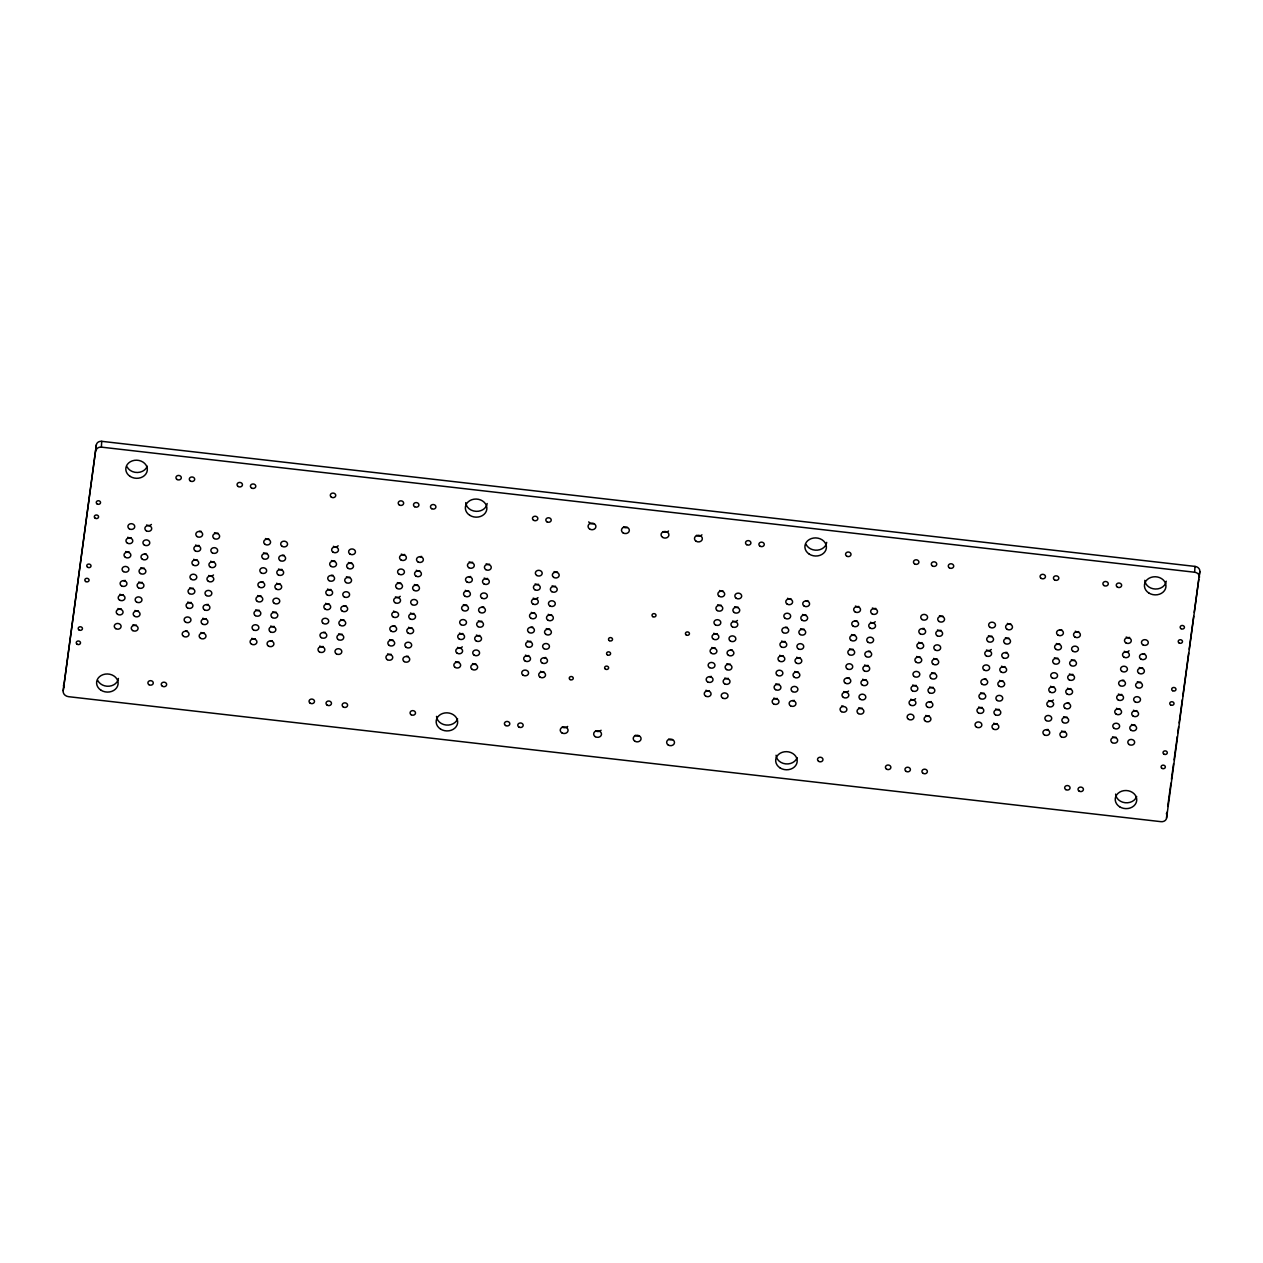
<?xml version="1.0" encoding="UTF-8"?>
<svg xmlns="http://www.w3.org/2000/svg" width="1263" height="1263" viewBox="0 0 1263 1263"><rect width="100%" height="100%" fill="white"/><g stroke="black" fill="none" stroke-linecap="round" stroke-linejoin="round"><path stroke-width="1.5" d="M63.182 690.845L96.367 444.797A4.831 4.057 3.5 0 1 101.719 441.324L1195.003 566.408A5.478 4.594 3.5 0 1 1199.818 571.586L1166.57 818.092A4.989 4.184 3.5 0 1 1161.06 821.676L68.612 696.687A6.157 5.178 3.5 0 1 63.182 690.845L96.367 444.797M96.02 450.623A4.831 4.057 3.5 0 1 101.372 447.134L101.719 441.324M1166.57 818.092L1166.933 812.267A4.989 4.184 3.5 0 1 1166.333 813.814M1199.455 577.412A5.478 4.594 3.5 0 0 1194.64 572.234L1195.003 566.408M1167.722 806.441L1170.912 783.155M1171.433 779.271L1173.564 763.752M1174.085 759.868L1177.274 736.566M1177.811 732.698L1178.6 726.872M1179.137 722.989L1182.31 699.702M1182.847 695.818L1188.672 653.113M1189.209 649.229L1193.709 616.233M1194.245 612.35L1198.761 579.354M1199.282 575.47L1199.818 571.586M101.372 447.134L1194.64 572.234M63.75 687.04A6.157 5.178 3.5 0 1 63.545 685.02M1136.684 796.495A10.767 9.046 3.5 0 1 1125.128 802.731A10.767 9.046 3.5 0 1 1115.608 794.095M1166.254 581.217A10.767 9.046 3.5 0 1 1155.266 589.032A10.767 9.046 3.5 0 1 1144.815 580.317M797.127 757.658A10.767 9.046 3.5 0 1 785.586 763.878A10.767 9.046 3.5 0 1 776.066 755.242M826.712 542.364A10.767 9.046 3.5 0 1 817.603 550.131A10.767 9.046 3.5 0 1 806.141 544.558M457.585 718.805A10.767 9.046 3.5 0 1 446.044 725.025A10.767 9.046 3.5 0 1 436.524 716.389M487.171 503.511A10.767 9.046 3.5 0 1 476.167 511.341A10.767 9.046 3.5 0 1 465.731 502.627M118.422 678.436A10.767 9.046 3.5 0 1 109.297 686.188A10.767 9.046 3.5 0 1 97.851 680.631M147.25 466.189A10.767 9.046 3.5 0 1 137.588 472.488A10.767 9.046 3.5 0 1 127.058 466.868M1115.971 737.182A3.426 2.873 3.5 0 1 1112.577 736.787M1134.9 724.867A3.426 2.873 3.5 0 1 1131.506 724.488M1119.871 708.669A3.426 2.873 3.5 0 1 1116.476 708.29M1136.858 710.611A3.426 2.873 3.5 0 1 1133.448 710.232M1121.812 694.429A3.426 2.873 3.5 0 1 1118.418 694.034M1123.77 680.173A3.426 2.873 3.5 0 1 1122.018 680.362M1140.742 682.115A3.426 2.873 3.5 0 1 1137.347 681.72M1142.699 667.859A3.426 2.873 3.5 0 1 1139.289 667.48M1129.043 650.777A3.426 2.873 3.5 0 1 1124.259 651.282M1144.641 653.618A3.426 2.873 3.5 0 1 1142.889 653.808M1129.611 637.42A3.426 2.873 3.5 0 1 1126.217 637.026M1048.069 729.414A3.426 2.873 3.5 0 1 1046.317 729.604M1065.041 731.356A3.426 2.873 3.5 0 1 1061.646 730.961M1066.998 717.1A3.426 2.873 3.5 0 1 1063.604 716.705M1053.342 700.002A3.426 2.873 3.5 0 1 1048.574 700.523M1068.94 702.844A3.426 2.873 3.5 0 1 1067.188 703.033M1053.91 686.662A3.426 2.873 3.5 0 1 1050.516 686.267M1070.882 688.603A3.426 2.873 3.5 0 1 1067.488 688.209M1072.84 674.347A3.426 2.873 3.5 0 1 1069.445 673.953M1057.81 658.149A3.426 2.873 3.5 0 1 1054.416 657.77M1074.781 660.091A3.426 2.873 3.5 0 1 1071.387 659.712M1059.752 643.909A3.426 2.873 3.5 0 1 1056.357 643.514M1061.694 629.653A3.426 2.873 3.5 0 1 1059.957 629.842M1078.681 631.595A3.426 2.873 3.5 0 1 1075.287 631.2M997.139 723.588A3.426 2.873 3.5 0 1 993.744 723.194M982.109 707.391A3.426 2.873 3.5 0 1 978.714 706.996M999.08 709.332A3.426 2.873 3.5 0 1 995.686 708.938M984.051 693.134A3.426 2.873 3.5 0 1 980.656 692.756M986.008 678.878A3.426 2.873 3.5 0 1 984.256 679.068M1002.98 680.82A3.426 2.873 3.5 0 1 999.586 680.441M1004.922 666.58A3.426 2.873 3.5 0 1 1001.527 666.185M991.281 649.482A3.426 2.873 3.5 0 1 986.498 649.987M1006.879 652.324A3.426 2.873 3.5 0 1 1005.127 652.513M991.85 636.126A3.426 2.873 3.5 0 1 988.455 635.747M1008.821 638.068A3.426 2.873 3.5 0 1 1005.427 637.689M1010.763 623.827A3.426 2.873 3.5 0 1 1007.369 623.433M929.236 715.805A3.426 2.873 3.5 0 1 925.826 715.426M915.58 698.723A3.426 2.873 3.5 0 1 910.797 699.228M931.178 701.565A3.426 2.873 3.5 0 1 929.426 701.754M916.149 685.367A3.426 2.873 3.5 0 1 912.754 684.972M933.12 687.309A3.426 2.873 3.5 0 1 929.726 686.914M935.078 673.053A3.426 2.873 3.5 0 1 931.668 672.674M920.048 656.871A3.426 2.873 3.5 0 1 916.638 656.476M937.02 658.812A3.426 2.873 3.5 0 1 933.625 658.418M921.99 642.614A3.426 2.873 3.5 0 1 918.596 642.22M923.932 628.358A3.426 2.873 3.5 0 1 922.179 628.548M940.919 630.3A3.426 2.873 3.5 0 1 937.525 629.921M942.861 616.06A3.426 2.873 3.5 0 1 939.467 615.665M843.447 706.38A3.426 2.873 3.5 0 1 841.79 705.812M862.171 708.133A3.426 2.873 3.5 0 1 858.777 707.754M848.531 691.05A3.426 2.873 3.5 0 1 843.747 691.556M849.083 677.694A3.426 2.873 3.5 0 1 847.331 677.884M866.071 679.636A3.426 2.873 3.5 0 1 862.661 679.241M868.013 665.38A3.426 2.873 3.5 0 1 864.618 665.001M852.983 649.198A3.426 2.873 3.5 0 1 849.589 648.803M869.954 651.14A3.426 2.873 3.5 0 1 868.202 651.313M854.925 634.942A3.426 2.873 3.5 0 1 851.53 634.547M856.882 620.686A3.426 2.873 3.5 0 1 855.13 620.875M875.243 621.728A3.426 2.873 3.5 0 1 870.46 622.249M858.824 606.445A3.426 2.873 3.5 0 1 855.43 606.051M875.796 608.387A3.426 2.873 3.5 0 1 872.401 607.992M777.282 698.423A3.426 2.873 3.5 0 1 773.887 698.044M794.253 700.365A3.426 2.873 3.5 0 1 792.517 700.555M779.224 684.167A3.426 2.873 3.5 0 1 775.829 683.788M798.153 671.869A3.426 2.873 3.5 0 1 794.759 671.474M783.123 655.671A3.426 2.873 3.5 0 1 779.729 655.292M800.095 657.613A3.426 2.873 3.5 0 1 796.7 657.234M785.065 641.415A3.426 2.873 3.5 0 1 781.671 641.036M787.023 627.174A3.426 2.873 3.5 0 1 785.27 627.364M803.994 629.116A3.426 2.873 3.5 0 1 800.6 628.721M805.936 614.86A3.426 2.873 3.5 0 1 802.542 614.465M790.906 598.662A3.426 2.873 3.5 0 1 787.512 598.283M807.894 600.604A3.426 2.873 3.5 0 1 806.141 600.793M709.38 690.656A3.426 2.873 3.5 0 1 705.985 690.261M711.322 676.4A3.426 2.873 3.5 0 1 709.569 676.589M728.293 678.342A3.426 2.873 3.5 0 1 724.899 677.963M730.251 664.101A3.426 2.873 3.5 0 1 726.856 663.707M715.221 647.903A3.426 2.873 3.5 0 1 711.827 647.509M732.193 649.845A3.426 2.873 3.5 0 1 730.44 650.035M717.163 633.647A3.426 2.873 3.5 0 1 713.769 633.268M737.466 620.449A3.426 2.873 3.5 0 1 732.698 620.954M721.062 605.151A3.426 2.873 3.5 0 1 717.668 604.756M738.034 607.093A3.426 2.873 3.5 0 1 734.64 606.698M723.004 590.895A3.426 2.873 3.5 0 1 719.61 590.516M543.848 671.711A3.426 2.873 3.5 0 1 540.453 671.332M528.818 655.529A3.426 2.873 3.5 0 1 525.424 655.134M545.79 657.47A3.426 2.873 3.5 0 1 544.037 657.66M530.76 641.272A3.426 2.873 3.5 0 1 527.366 640.878M532.718 627.016A3.426 2.873 3.5 0 1 530.965 627.206M549.689 628.958A3.426 2.873 3.5 0 1 546.295 628.579M534.659 612.776A3.426 2.873 3.5 0 1 531.265 612.381M551.631 614.718A3.426 2.873 3.5 0 1 548.237 614.323M537.991 597.62A3.426 2.873 3.5 0 1 533.207 598.125M538.559 584.264A3.426 2.873 3.5 0 1 535.165 583.885M555.531 586.206A3.426 2.873 3.5 0 1 552.136 585.827M557.472 571.965A3.426 2.873 3.5 0 1 554.078 571.571M458.958 662.001A3.426 2.873 3.5 0 1 455.564 661.623M475.93 663.943A3.426 2.873 3.5 0 1 472.536 663.564M462.29 646.845A3.426 2.873 3.5 0 1 457.506 647.366M462.858 633.505A3.426 2.873 3.5 0 1 459.464 633.11M479.829 635.447A3.426 2.873 3.5 0 1 476.435 635.052M481.787 621.191A3.426 2.873 3.5 0 1 478.377 620.812M466.742 604.993A3.426 2.873 3.5 0 1 463.347 604.614M483.729 606.935A3.426 2.873 3.5 0 1 481.977 607.124M468.699 590.752A3.426 2.873 3.5 0 1 465.305 590.358M470.641 576.496A3.426 2.873 3.5 0 1 468.889 576.686M487.629 578.438A3.426 2.873 3.5 0 1 484.218 578.044M472.599 562.24A3.426 2.873 3.5 0 1 469.189 561.861M489.57 564.182A3.426 2.873 3.5 0 1 486.176 563.803M391.056 654.234A3.426 2.873 3.5 0 1 387.662 653.839M408.028 656.176A3.426 2.873 3.5 0 1 406.276 656.365M392.998 639.978A3.426 2.873 3.5 0 1 389.604 639.599M394.94 625.738A3.426 2.873 3.5 0 1 393.203 625.927M411.927 627.679A3.426 2.873 3.5 0 1 408.533 627.285M395.145 611.671A3.426 2.873 3.5 0 1 393.503 611.087M413.869 613.423A3.426 2.873 3.5 0 1 410.475 613.029M400.229 596.325A3.426 2.873 3.5 0 1 395.445 596.846M400.781 582.985A3.426 2.873 3.5 0 1 397.387 582.59M417.769 584.927A3.426 2.873 3.5 0 1 414.375 584.532M419.711 570.671A3.426 2.873 3.5 0 1 416.316 570.276M404.681 554.473A3.426 2.873 3.5 0 1 401.287 554.094M421.653 556.415A3.426 2.873 3.5 0 1 419.916 556.604M323.139 646.467A3.426 2.873 3.5 0 1 319.744 646.072M325.096 632.21A3.426 2.873 3.5 0 1 323.344 632.4M342.068 634.152A3.426 2.873 3.5 0 1 338.673 633.773M344.01 619.912A3.426 2.873 3.5 0 1 340.615 619.517M328.98 603.714A3.426 2.873 3.5 0 1 325.586 603.319M345.967 605.656A3.426 2.873 3.5 0 1 344.215 605.845M330.938 589.458A3.426 2.873 3.5 0 1 327.543 589.079M332.879 575.202A3.426 2.873 3.5 0 1 331.127 575.391M349.851 577.144A3.426 2.873 3.5 0 1 346.457 576.765M334.821 560.961A3.426 2.873 3.5 0 1 331.427 560.567M351.809 562.903A3.426 2.873 3.5 0 1 348.414 562.509M338.152 545.805A3.426 2.873 3.5 0 1 333.385 546.311M255.237 638.699A3.426 2.873 3.5 0 1 251.842 638.304M272.208 640.641A3.426 2.873 3.5 0 1 270.456 640.83M274.166 626.385A3.426 2.873 3.5 0 1 270.756 625.99M259.136 610.187A3.426 2.873 3.5 0 1 255.726 609.808M276.108 612.129A3.426 2.873 3.5 0 1 272.713 611.75M261.078 595.947A3.426 2.873 3.5 0 1 257.684 595.552M263.02 581.69A3.426 2.873 3.5 0 1 261.267 581.88M280.007 583.632A3.426 2.873 3.5 0 1 276.597 583.238M281.949 569.376A3.426 2.873 3.5 0 1 278.555 568.997M266.919 553.194A3.426 2.873 3.5 0 1 263.525 552.799M283.891 555.136A3.426 2.873 3.5 0 1 282.138 555.325M268.861 538.938A3.426 2.873 3.5 0 1 265.467 538.543M187.319 630.932A3.426 2.873 3.5 0 1 185.582 631.105M204.306 632.874A3.426 2.873 3.5 0 1 200.912 632.479M206.248 618.617A3.426 2.873 3.5 0 1 202.854 618.223M191.218 602.419A3.426 2.873 3.5 0 1 187.824 602.041M208.19 604.361A3.426 2.873 3.5 0 1 206.453 604.551M193.16 588.179A3.426 2.873 3.5 0 1 189.766 587.784M213.479 574.965A3.426 2.873 3.5 0 1 208.695 575.47M197.06 559.667A3.426 2.873 3.5 0 1 193.665 559.288M214.031 561.609A3.426 2.873 3.5 0 1 210.637 561.23M199.001 545.411A3.426 2.873 3.5 0 1 195.607 545.032M200.959 531.17A3.426 2.873 3.5 0 1 199.207 531.36M217.931 533.112A3.426 2.873 3.5 0 1 214.536 532.718M136.388 625.09A3.426 2.873 3.5 0 1 132.994 624.711M121.359 608.908A3.426 2.873 3.5 0 1 117.964 608.513M138.346 610.85A3.426 2.873 3.5 0 1 134.952 610.455M123.316 594.652A3.426 2.873 3.5 0 1 119.922 594.257M125.258 580.396A3.426 2.873 3.5 0 1 123.506 580.585M142.23 582.338A3.426 2.873 3.5 0 1 138.835 581.959M144.187 568.097A3.426 2.873 3.5 0 1 140.793 567.703M129.158 551.899A3.426 2.873 3.5 0 1 125.763 551.505M146.129 553.841A3.426 2.873 3.5 0 1 144.377 554.031M131.099 537.643A3.426 2.873 3.5 0 1 127.705 537.264M151.402 524.445A3.426 2.873 3.5 0 1 146.634 524.95M672.5 739.644A3.931 3.3 3.5 0 1 668.585 739.202M639.078 735.824A3.931 3.3 3.5 0 1 635.163 735.366M701.928 534.817A3.931 3.3 3.5 0 1 696.434 535.401M668.506 530.997A3.931 3.3 3.5 0 1 663.012 531.581M601.077 730.251A3.931 3.3 3.5 0 1 595.583 730.835M567.671 726.43A3.931 3.3 3.5 0 1 562.161 727.014M627.332 527.492A3.931 3.3 3.5 0 1 623.433 527.05M593.91 523.671A3.931 3.3 3.5 0 1 588.747 521.856M935.22 649.987A3.426 2.873 3.5 0 0 940.651 648.108A3.426 2.873 3.5 0 0 935.883 645.046A3.426 2.873 3.5 0 0 935.22 649.987M1142.841 644.793A3.426 2.873 3.5 0 0 1148.272 642.914A3.426 2.873 3.5 0 0 1143.504 639.867A3.426 2.873 3.5 0 0 1142.841 644.793M570.055 679.557A2.021 1.705 3.5 0 0 573.26 678.436A2.021 1.705 3.5 0 0 570.45 676.636A2.021 1.705 3.5 0 0 570.055 679.557M1148.793 592.979A10.767 9.046 3.5 0 0 1165.907 587.027A10.767 9.046 3.5 0 0 1150.925 577.428A10.767 9.046 3.5 0 0 1148.793 592.979M1161.944 768.346A2.147 1.8 3.5 0 0 1165.339 767.178A2.147 1.8 3.5 0 0 1162.37 765.267A2.147 1.8 3.5 0 0 1161.944 768.346M125.4 557.33A3.426 2.873 3.5 0 0 130.831 555.452A3.426 2.873 3.5 0 0 126.079 552.405A3.426 2.873 3.5 0 0 125.4 557.33M464.942 596.183A3.426 2.873 3.5 0 0 470.373 594.305A3.426 2.873 3.5 0 0 465.621 591.242A3.426 2.873 3.5 0 0 464.942 596.183M868.155 642.314A3.426 2.873 3.5 0 0 873.586 640.436A3.426 2.873 3.5 0 0 868.833 637.373A3.426 2.873 3.5 0 0 868.155 642.314M1044.312 734.845A3.426 2.873 3.5 0 0 1049.742 732.95A3.426 2.873 3.5 0 0 1044.99 729.903A3.426 2.873 3.5 0 0 1044.312 734.845M780.045 767.888A10.767 9.046 3.5 0 0 797.142 761.952A10.767 9.046 3.5 0 0 782.16 752.338A10.767 9.046 3.5 0 0 780.045 767.888M440.503 729.035A10.767 9.046 3.5 0 0 457.601 723.099A10.767 9.046 3.5 0 0 442.618 713.5A10.767 9.046 3.5 0 0 440.503 729.035M872.054 613.818A3.426 2.873 3.5 0 0 877.485 611.924A3.426 2.873 3.5 0 0 872.717 608.877A3.426 2.873 3.5 0 0 872.054 613.818M1131.159 730.298A3.426 2.873 3.5 0 0 1136.589 728.419A3.426 2.873 3.5 0 0 1131.822 725.372A3.426 2.873 3.5 0 0 1131.159 730.298M545.932 634.405A3.426 2.873 3.5 0 0 551.363 632.51A3.426 2.873 3.5 0 0 546.611 629.463A3.426 2.873 3.5 0 0 545.932 634.405M1063.241 722.531A3.426 2.873 3.5 0 0 1068.672 720.652A3.426 2.873 3.5 0 0 1063.92 717.605A3.426 2.873 3.5 0 0 1063.241 722.531M1041.17 578.359A2.7 2.258 3.5 0 0 1045.448 576.875A2.7 2.258 3.5 0 0 1041.707 574.476A2.7 2.258 3.5 0 0 1041.17 578.359M270.408 631.816A3.426 2.873 3.5 0 0 275.839 629.937A3.426 2.873 3.5 0 0 271.087 626.89A3.426 2.873 3.5 0 0 270.408 631.816M190.397 481.014A2.7 2.258 3.5 0 0 194.676 479.53A2.7 2.258 3.5 0 0 190.934 477.13A2.7 2.258 3.5 0 0 190.397 481.014M414.011 590.358A3.426 2.873 3.5 0 0 419.442 588.463A3.426 2.873 3.5 0 0 414.69 585.416A3.426 2.873 3.5 0 0 414.011 590.358M100.961 690.198A10.767 9.046 3.5 0 0 118.059 684.246A10.767 9.046 3.5 0 0 103.077 674.647A10.767 9.046 3.5 0 0 100.961 690.198M607.377 654.881A2.021 1.705 3.5 0 0 610.582 653.76A2.021 1.705 3.5 0 0 607.771 651.961A2.021 1.705 3.5 0 0 607.377 654.881M809.251 554.125A10.767 9.046 3.5 0 0 826.349 548.189A10.767 9.046 3.5 0 0 811.383 538.575A10.767 9.046 3.5 0 0 809.251 554.125M1121.97 671.363A3.426 2.873 3.5 0 0 1127.401 669.469A3.426 2.873 3.5 0 0 1122.633 666.422A3.426 2.873 3.5 0 0 1121.97 671.363M605.419 669.122A2.021 1.705 3.5 0 0 608.624 668.016A2.021 1.705 3.5 0 0 605.83 666.217A2.021 1.705 3.5 0 0 605.419 669.122M623.069 532.875A3.931 3.3 3.5 0 0 629.321 530.713A3.931 3.3 3.5 0 0 623.859 527.192A3.931 3.3 3.5 0 0 623.069 532.875M1125.854 642.851A3.426 2.873 3.5 0 0 1131.285 640.973A3.426 2.873 3.5 0 0 1126.533 637.926A3.426 2.873 3.5 0 0 1125.854 642.851M1119.586 806.741A10.767 9.046 3.5 0 0 1136.684 800.805A10.767 9.046 3.5 0 0 1121.718 791.191A10.767 9.046 3.5 0 0 1119.586 806.741M469.71 515.272A10.767 9.046 3.5 0 0 486.808 509.336A10.767 9.046 3.5 0 0 471.825 499.722A10.767 9.046 3.5 0 0 469.71 515.272M130.168 476.419A10.767 9.046 3.5 0 0 147.266 470.483A10.767 9.046 3.5 0 0 132.283 460.869A10.767 9.046 3.5 0 0 130.168 476.419M652.797 616.644A2.021 1.705 3.5 0 0 656.002 615.539A2.021 1.705 3.5 0 0 653.192 613.739A2.021 1.705 3.5 0 0 652.797 616.644M686.235 634.957A2.021 1.705 3.5 0 0 689.44 633.837A2.021 1.705 3.5 0 0 686.63 632.037A2.021 1.705 3.5 0 0 686.235 634.957M609.319 640.625A2.021 1.705 3.5 0 0 612.523 639.504A2.021 1.705 3.5 0 0 609.713 637.704A2.021 1.705 3.5 0 0 609.319 640.625M1163.886 754.106A2.147 1.8 3.5 0 0 1167.296 752.922A2.147 1.8 3.5 0 0 1164.312 751.011A2.147 1.8 3.5 0 0 1163.886 754.106M1170.612 704.928A2.147 1.8 3.5 0 0 1174.006 703.759A2.147 1.8 3.5 0 0 1171.038 701.849A2.147 1.8 3.5 0 0 1170.612 704.928M1172.553 690.687A2.147 1.8 3.5 0 0 1175.964 689.503A2.147 1.8 3.5 0 0 1172.98 687.593A2.147 1.8 3.5 0 0 1172.553 690.687M1181.031 628.69A2.147 1.8 3.5 0 0 1184.426 627.506A2.147 1.8 3.5 0 0 1181.458 625.595A2.147 1.8 3.5 0 0 1181.031 628.69M1179.074 642.946A2.147 1.8 3.5 0 0 1182.484 641.762A2.147 1.8 3.5 0 0 1179.5 639.852A2.147 1.8 3.5 0 0 1179.074 642.946M1103.988 585.543A2.7 2.258 3.5 0 0 1108.267 584.059A2.7 2.258 3.5 0 0 1104.525 581.659A2.7 2.258 3.5 0 0 1103.988 585.543M1117.36 587.074A2.7 2.258 3.5 0 0 1121.639 585.59A2.7 2.258 3.5 0 0 1117.881 583.19A2.7 2.258 3.5 0 0 1117.36 587.074M1065.767 789.596A2.7 2.258 3.5 0 0 1070.045 788.112A2.7 2.258 3.5 0 0 1066.288 785.712A2.7 2.258 3.5 0 0 1065.767 789.596M1079.123 791.127A2.7 2.258 3.5 0 0 1083.401 789.643A2.7 2.258 3.5 0 0 1079.66 787.244A2.7 2.258 3.5 0 0 1079.123 791.127M1054.542 579.891A2.7 2.258 3.5 0 0 1058.82 578.407A2.7 2.258 3.5 0 0 1055.079 575.991A2.7 2.258 3.5 0 0 1054.542 579.891M746.622 544.653A2.7 2.258 3.5 0 0 750.901 543.169A2.7 2.258 3.5 0 0 747.143 540.769A2.7 2.258 3.5 0 0 746.622 544.653M759.994 546.184A2.7 2.258 3.5 0 0 764.257 544.7A2.7 2.258 3.5 0 0 760.515 542.301A2.7 2.258 3.5 0 0 759.994 546.184M505.516 725.499A2.7 2.258 3.5 0 0 509.794 724.015A2.7 2.258 3.5 0 0 506.053 721.599A2.7 2.258 3.5 0 0 505.516 725.499M518.888 727.03A2.7 2.258 3.5 0 0 523.166 725.53A2.7 2.258 3.5 0 0 519.409 723.131A2.7 2.258 3.5 0 0 518.888 727.03M533.554 520.277A2.7 2.258 3.5 0 0 537.833 518.793A2.7 2.258 3.5 0 0 534.091 516.393A2.7 2.258 3.5 0 0 533.554 520.277M546.926 521.808A2.7 2.258 3.5 0 0 551.205 520.324A2.7 2.258 3.5 0 0 547.447 517.925A2.7 2.258 3.5 0 0 546.926 521.808M238.154 486.476A2.7 2.258 3.5 0 0 242.433 484.992A2.7 2.258 3.5 0 0 238.675 482.592A2.7 2.258 3.5 0 0 238.154 486.476M251.526 488.007A2.7 2.258 3.5 0 0 255.789 486.523A2.7 2.258 3.5 0 0 252.047 484.124A2.7 2.258 3.5 0 0 251.526 488.007M148.987 684.704A2.7 2.258 3.5 0 0 153.265 683.22A2.7 2.258 3.5 0 0 149.523 680.82A2.7 2.258 3.5 0 0 148.987 684.704M162.359 686.235A2.7 2.258 3.5 0 0 166.637 684.751A2.7 2.258 3.5 0 0 162.895 682.336A2.7 2.258 3.5 0 0 162.359 686.235M177.041 479.482A2.7 2.258 3.5 0 0 181.304 477.998A2.7 2.258 3.5 0 0 177.562 475.598A2.7 2.258 3.5 0 0 177.041 479.482M79.048 629.969A2.147 1.8 3.5 0 0 82.442 628.8A2.147 1.8 3.5 0 0 79.474 626.89A2.147 1.8 3.5 0 0 79.048 629.969M77.106 644.225A2.147 1.8 3.5 0 0 80.5 643.041A2.147 1.8 3.5 0 0 77.517 641.13A2.147 1.8 3.5 0 0 77.106 644.225M85.663 581.517A2.147 1.8 3.5 0 0 89.073 580.349A2.147 1.8 3.5 0 0 86.089 578.438A2.147 1.8 3.5 0 0 85.663 581.517M87.621 567.276A2.147 1.8 3.5 0 0 91.015 566.092A2.147 1.8 3.5 0 0 88.031 564.182A2.147 1.8 3.5 0 0 87.621 567.276M97.125 503.953A2.147 1.8 3.5 0 0 100.535 502.769A2.147 1.8 3.5 0 0 97.551 500.858A2.147 1.8 3.5 0 0 97.125 503.953M95.183 518.209A2.147 1.8 3.5 0 0 98.577 517.025A2.147 1.8 3.5 0 0 95.609 515.115A2.147 1.8 3.5 0 0 95.183 518.209M906.045 771.346A2.731 2.305 3.5 0 0 910.386 769.846A2.731 2.305 3.5 0 0 906.581 767.399A2.731 2.305 3.5 0 0 906.045 771.346M923.016 773.288A2.731 2.305 3.5 0 0 927.358 771.788A2.731 2.305 3.5 0 0 923.569 769.341A2.731 2.305 3.5 0 0 923.016 773.288M932.394 565.935A2.731 2.305 3.5 0 0 936.736 564.435A2.731 2.305 3.5 0 0 932.931 561.988A2.731 2.305 3.5 0 0 932.394 565.935M949.366 567.876A2.731 2.305 3.5 0 0 953.707 566.377A2.731 2.305 3.5 0 0 949.902 563.929A2.731 2.305 3.5 0 0 949.366 567.876M310.145 703.175A2.731 2.305 3.5 0 0 314.487 701.66A2.731 2.305 3.5 0 0 310.682 699.228A2.731 2.305 3.5 0 0 310.145 703.175M327.117 705.117A2.731 2.305 3.5 0 0 331.459 703.602A2.731 2.305 3.5 0 0 327.67 701.17A2.731 2.305 3.5 0 0 327.117 705.117M414.58 506.7A2.731 2.305 3.5 0 0 418.921 505.184A2.731 2.305 3.5 0 0 415.117 502.753A2.731 2.305 3.5 0 0 414.58 506.7M431.567 508.642A2.731 2.305 3.5 0 0 435.909 507.126A2.731 2.305 3.5 0 0 432.104 504.695A2.731 2.305 3.5 0 0 431.567 508.642M1112.229 742.612A3.426 2.873 3.5 0 0 1117.66 740.734A3.426 2.873 3.5 0 0 1112.908 737.671A3.426 2.873 3.5 0 0 1112.229 742.612M1129.201 744.554A3.426 2.873 3.5 0 0 1134.632 742.676A3.426 2.873 3.5 0 0 1129.88 739.613A3.426 2.873 3.5 0 0 1129.201 744.554M1114.171 728.356A3.426 2.873 3.5 0 0 1119.602 726.478A3.426 2.873 3.5 0 0 1114.85 723.431A3.426 2.873 3.5 0 0 1114.171 728.356M1116.129 714.116A3.426 2.873 3.5 0 0 1121.544 712.221A3.426 2.873 3.5 0 0 1116.792 709.175A3.426 2.873 3.5 0 0 1116.129 714.116M1133.1 716.058A3.426 2.873 3.5 0 0 1138.531 714.163A3.426 2.873 3.5 0 0 1133.779 711.116A3.426 2.873 3.5 0 0 1133.1 716.058M1118.071 699.86A3.426 2.873 3.5 0 0 1123.502 697.981A3.426 2.873 3.5 0 0 1118.75 694.918A3.426 2.873 3.5 0 0 1118.071 699.86M1135.042 701.802A3.426 2.873 3.5 0 0 1140.473 699.923A3.426 2.873 3.5 0 0 1135.721 696.86A3.426 2.873 3.5 0 0 1135.042 701.802M1120.013 685.604A3.426 2.873 3.5 0 0 1125.444 683.725A3.426 2.873 3.5 0 0 1120.691 680.678A3.426 2.873 3.5 0 0 1120.013 685.604M1137 687.546A3.426 2.873 3.5 0 0 1142.431 685.667A3.426 2.873 3.5 0 0 1137.663 682.62A3.426 2.873 3.5 0 0 1137 687.546M1138.942 673.305A3.426 2.873 3.5 0 0 1144.373 671.411A3.426 2.873 3.5 0 0 1139.621 668.364A3.426 2.873 3.5 0 0 1138.942 673.305M1123.912 657.107A3.426 2.873 3.5 0 0 1129.343 655.213A3.426 2.873 3.5 0 0 1124.591 652.166A3.426 2.873 3.5 0 0 1123.912 657.107M1140.884 659.049A3.426 2.873 3.5 0 0 1146.315 657.17A3.426 2.873 3.5 0 0 1141.563 654.108A3.426 2.873 3.5 0 0 1140.884 659.049M1061.299 736.787A3.426 2.873 3.5 0 0 1066.73 734.908A3.426 2.873 3.5 0 0 1061.962 731.845A3.426 2.873 3.5 0 0 1061.299 736.787M1046.269 720.589A3.426 2.873 3.5 0 0 1051.7 718.71A3.426 2.873 3.5 0 0 1046.932 715.663A3.426 2.873 3.5 0 0 1046.269 720.589M1048.211 706.349A3.426 2.873 3.5 0 0 1053.642 704.454A3.426 2.873 3.5 0 0 1048.89 701.407A3.426 2.873 3.5 0 0 1048.211 706.349M1065.183 708.29A3.426 2.873 3.5 0 0 1070.614 706.396A3.426 2.873 3.5 0 0 1065.861 703.349A3.426 2.873 3.5 0 0 1065.183 708.29M1050.153 692.092A3.426 2.873 3.5 0 0 1055.584 690.198A3.426 2.873 3.5 0 0 1050.832 687.151A3.426 2.873 3.5 0 0 1050.153 692.092M1067.14 694.034A3.426 2.873 3.5 0 0 1072.571 692.14A3.426 2.873 3.5 0 0 1067.819 689.093A3.426 2.873 3.5 0 0 1067.14 694.034M1052.111 677.836A3.426 2.873 3.5 0 0 1057.541 675.958A3.426 2.873 3.5 0 0 1052.789 672.895A3.426 2.873 3.5 0 0 1052.111 677.836M1069.082 679.778A3.426 2.873 3.5 0 0 1074.513 677.899A3.426 2.873 3.5 0 0 1069.761 674.837A3.426 2.873 3.5 0 0 1069.082 679.778M1054.052 663.58A3.426 2.873 3.5 0 0 1059.483 661.701A3.426 2.873 3.5 0 0 1054.731 658.654A3.426 2.873 3.5 0 0 1054.052 663.58M1071.024 665.522A3.426 2.873 3.5 0 0 1076.455 663.643A3.426 2.873 3.5 0 0 1071.703 660.596A3.426 2.873 3.5 0 0 1071.024 665.522M1055.994 649.34A3.426 2.873 3.5 0 0 1061.425 647.445A3.426 2.873 3.5 0 0 1056.673 644.398A3.426 2.873 3.5 0 0 1055.994 649.34M1072.982 651.282A3.426 2.873 3.5 0 0 1078.413 649.387A3.426 2.873 3.5 0 0 1073.661 646.34A3.426 2.873 3.5 0 0 1072.982 651.282M1057.952 635.084A3.426 2.873 3.5 0 0 1063.383 633.205A3.426 2.873 3.5 0 0 1058.631 630.142A3.426 2.873 3.5 0 0 1057.952 635.084M1074.924 637.026A3.426 2.873 3.5 0 0 1080.354 635.147A3.426 2.873 3.5 0 0 1075.602 632.084A3.426 2.873 3.5 0 0 1074.924 637.026M976.41 727.078A3.426 2.873 3.5 0 0 981.84 725.183A3.426 2.873 3.5 0 0 977.088 722.136A3.426 2.873 3.5 0 0 976.41 727.078M993.381 729.019A3.426 2.873 3.5 0 0 998.812 727.125A3.426 2.873 3.5 0 0 994.06 724.078A3.426 2.873 3.5 0 0 993.381 729.019M978.351 712.821A3.426 2.873 3.5 0 0 983.782 710.943A3.426 2.873 3.5 0 0 979.03 707.88A3.426 2.873 3.5 0 0 978.351 712.821M995.339 714.763A3.426 2.873 3.5 0 0 1000.77 712.885A3.426 2.873 3.5 0 0 996.002 709.822A3.426 2.873 3.5 0 0 995.339 714.763M980.309 698.565A3.426 2.873 3.5 0 0 985.74 696.687A3.426 2.873 3.5 0 0 980.972 693.64A3.426 2.873 3.5 0 0 980.309 698.565M997.281 700.507A3.426 2.873 3.5 0 0 1002.711 698.628A3.426 2.873 3.5 0 0 997.959 695.581A3.426 2.873 3.5 0 0 997.281 700.507M982.251 684.325A3.426 2.873 3.5 0 0 987.682 682.43A3.426 2.873 3.5 0 0 982.93 679.383A3.426 2.873 3.5 0 0 982.251 684.325M999.222 686.267A3.426 2.873 3.5 0 0 1004.653 684.372A3.426 2.873 3.5 0 0 999.901 681.325A3.426 2.873 3.5 0 0 999.222 686.267M984.193 670.069A3.426 2.873 3.5 0 0 989.624 668.19A3.426 2.873 3.5 0 0 984.872 665.127A3.426 2.873 3.5 0 0 984.193 670.069M1001.18 672.011A3.426 2.873 3.5 0 0 1006.611 670.132A3.426 2.873 3.5 0 0 1001.843 667.069A3.426 2.873 3.5 0 0 1001.18 672.011M986.15 655.813A3.426 2.873 3.5 0 0 991.581 653.934A3.426 2.873 3.5 0 0 986.813 650.887A3.426 2.873 3.5 0 0 986.15 655.813M1003.122 657.755A3.426 2.873 3.5 0 0 1008.553 655.876A3.426 2.873 3.5 0 0 1003.801 652.829A3.426 2.873 3.5 0 0 1003.122 657.755M988.092 641.572A3.426 2.873 3.5 0 0 993.523 639.678A3.426 2.873 3.5 0 0 988.771 636.631A3.426 2.873 3.5 0 0 988.092 641.572M1005.064 643.514A3.426 2.873 3.5 0 0 1010.495 641.62A3.426 2.873 3.5 0 0 1005.743 638.573A3.426 2.873 3.5 0 0 1005.064 643.514M990.034 627.316A3.426 2.873 3.5 0 0 995.465 625.422A3.426 2.873 3.5 0 0 990.713 622.375A3.426 2.873 3.5 0 0 990.034 627.316M1007.021 629.258A3.426 2.873 3.5 0 0 1012.452 627.379A3.426 2.873 3.5 0 0 1007.685 624.317A3.426 2.873 3.5 0 0 1007.021 629.258M908.507 719.31A3.426 2.873 3.5 0 0 913.938 717.416A3.426 2.873 3.5 0 0 909.171 714.369A3.426 2.873 3.5 0 0 908.507 719.31M925.479 721.252A3.426 2.873 3.5 0 0 930.91 719.357A3.426 2.873 3.5 0 0 926.158 716.31A3.426 2.873 3.5 0 0 925.479 721.252M910.449 705.054A3.426 2.873 3.5 0 0 915.88 703.159A3.426 2.873 3.5 0 0 911.128 700.112A3.426 2.873 3.5 0 0 910.449 705.054M927.421 706.996A3.426 2.873 3.5 0 0 932.852 705.117A3.426 2.873 3.5 0 0 928.1 702.054A3.426 2.873 3.5 0 0 927.421 706.996M912.391 690.798A3.426 2.873 3.5 0 0 917.822 688.919A3.426 2.873 3.5 0 0 913.07 685.872A3.426 2.873 3.5 0 0 912.391 690.798M929.379 692.74A3.426 2.873 3.5 0 0 934.809 690.861A3.426 2.873 3.5 0 0 930.042 687.814A3.426 2.873 3.5 0 0 929.379 692.74M914.349 676.558A3.426 2.873 3.5 0 0 919.78 674.663A3.426 2.873 3.5 0 0 915.012 671.616A3.426 2.873 3.5 0 0 914.349 676.558M931.32 678.499A3.426 2.873 3.5 0 0 936.751 676.605A3.426 2.873 3.5 0 0 931.999 673.558A3.426 2.873 3.5 0 0 931.32 678.499M916.291 662.301A3.426 2.873 3.5 0 0 921.722 660.407A3.426 2.873 3.5 0 0 916.97 657.36A3.426 2.873 3.5 0 0 916.291 662.301M933.262 664.243A3.426 2.873 3.5 0 0 938.693 662.349A3.426 2.873 3.5 0 0 933.941 659.302A3.426 2.873 3.5 0 0 933.262 664.243M918.233 648.045A3.426 2.873 3.5 0 0 923.663 646.167A3.426 2.873 3.5 0 0 918.911 643.104A3.426 2.873 3.5 0 0 918.233 648.045M920.19 633.789A3.426 2.873 3.5 0 0 925.621 631.91A3.426 2.873 3.5 0 0 920.853 628.863A3.426 2.873 3.5 0 0 920.19 633.789M937.162 635.731A3.426 2.873 3.5 0 0 942.593 633.852A3.426 2.873 3.5 0 0 937.841 630.805A3.426 2.873 3.5 0 0 937.162 635.731M922.132 619.549A3.426 2.873 3.5 0 0 927.563 617.654A3.426 2.873 3.5 0 0 922.811 614.607A3.426 2.873 3.5 0 0 922.132 619.549M939.104 621.491A3.426 2.873 3.5 0 0 944.535 619.596A3.426 2.873 3.5 0 0 939.783 616.549A3.426 2.873 3.5 0 0 939.104 621.491M841.442 711.637A3.426 2.873 3.5 0 0 846.873 709.743A3.426 2.873 3.5 0 0 842.121 706.696A3.426 2.873 3.5 0 0 841.442 711.637M858.414 713.579A3.426 2.873 3.5 0 0 863.845 711.685A3.426 2.873 3.5 0 0 859.093 708.638A3.426 2.873 3.5 0 0 858.414 713.579M843.384 697.381A3.426 2.873 3.5 0 0 848.815 695.487A3.426 2.873 3.5 0 0 844.063 692.44A3.426 2.873 3.5 0 0 843.384 697.381M860.371 699.323A3.426 2.873 3.5 0 0 865.802 697.444A3.426 2.873 3.5 0 0 861.034 694.382A3.426 2.873 3.5 0 0 860.371 699.323M845.342 683.125A3.426 2.873 3.5 0 0 850.773 681.246A3.426 2.873 3.5 0 0 846.005 678.199A3.426 2.873 3.5 0 0 845.342 683.125M862.313 685.067A3.426 2.873 3.5 0 0 867.744 683.188A3.426 2.873 3.5 0 0 862.992 680.141A3.426 2.873 3.5 0 0 862.313 685.067M847.284 668.885A3.426 2.873 3.5 0 0 852.714 666.99A3.426 2.873 3.5 0 0 847.962 663.943A3.426 2.873 3.5 0 0 847.284 668.885M864.255 670.827A3.426 2.873 3.5 0 0 869.686 668.932A3.426 2.873 3.5 0 0 864.934 665.885A3.426 2.873 3.5 0 0 864.255 670.827M849.225 654.629A3.426 2.873 3.5 0 0 854.656 652.734A3.426 2.873 3.5 0 0 849.904 649.687A3.426 2.873 3.5 0 0 849.225 654.629M866.213 656.571A3.426 2.873 3.5 0 0 871.644 654.676A3.426 2.873 3.5 0 0 866.876 651.629A3.426 2.873 3.5 0 0 866.213 656.571M851.183 640.373A3.426 2.873 3.5 0 0 856.614 638.494A3.426 2.873 3.5 0 0 851.846 635.431A3.426 2.873 3.5 0 0 851.183 640.373M853.125 626.116A3.426 2.873 3.5 0 0 858.556 624.238A3.426 2.873 3.5 0 0 853.804 621.191A3.426 2.873 3.5 0 0 853.125 626.116M870.096 628.058A3.426 2.873 3.5 0 0 875.527 626.18A3.426 2.873 3.5 0 0 870.775 623.133A3.426 2.873 3.5 0 0 870.096 628.058M855.067 611.876A3.426 2.873 3.5 0 0 860.498 609.982A3.426 2.873 3.5 0 0 855.746 606.935A3.426 2.873 3.5 0 0 855.067 611.876M773.524 703.854A3.426 2.873 3.5 0 0 778.955 701.975A3.426 2.873 3.5 0 0 774.203 698.928A3.426 2.873 3.5 0 0 773.524 703.854M790.512 705.796A3.426 2.873 3.5 0 0 795.943 703.917A3.426 2.873 3.5 0 0 791.191 700.87A3.426 2.873 3.5 0 0 790.512 705.796M775.482 689.614A3.426 2.873 3.5 0 0 780.913 687.719A3.426 2.873 3.5 0 0 776.161 684.672A3.426 2.873 3.5 0 0 775.482 689.614M792.454 691.556A3.426 2.873 3.5 0 0 797.884 689.661A3.426 2.873 3.5 0 0 793.132 686.614A3.426 2.873 3.5 0 0 792.454 691.556M777.424 675.358A3.426 2.873 3.5 0 0 782.855 673.479A3.426 2.873 3.5 0 0 778.103 670.416A3.426 2.873 3.5 0 0 777.424 675.358M794.395 677.3A3.426 2.873 3.5 0 0 799.826 675.421A3.426 2.873 3.5 0 0 795.074 672.358A3.426 2.873 3.5 0 0 794.395 677.3M779.366 661.102A3.426 2.873 3.5 0 0 784.797 659.223A3.426 2.873 3.5 0 0 780.045 656.176A3.426 2.873 3.5 0 0 779.366 661.102M796.353 663.043A3.426 2.873 3.5 0 0 801.784 661.165A3.426 2.873 3.5 0 0 797.032 658.118A3.426 2.873 3.5 0 0 796.353 663.043M781.323 646.861A3.426 2.873 3.5 0 0 786.754 644.967A3.426 2.873 3.5 0 0 782.002 641.92A3.426 2.873 3.5 0 0 781.323 646.861M798.295 648.803A3.426 2.873 3.5 0 0 803.726 646.909A3.426 2.873 3.5 0 0 798.974 643.862A3.426 2.873 3.5 0 0 798.295 648.803M783.265 632.605A3.426 2.873 3.5 0 0 788.696 630.726A3.426 2.873 3.5 0 0 783.944 627.664A3.426 2.873 3.5 0 0 783.265 632.605M800.253 634.547A3.426 2.873 3.5 0 0 805.668 632.668A3.426 2.873 3.5 0 0 800.916 629.606A3.426 2.873 3.5 0 0 800.253 634.547M785.223 618.349A3.426 2.873 3.5 0 0 790.638 616.47A3.426 2.873 3.5 0 0 785.886 613.423A3.426 2.873 3.5 0 0 785.223 618.349M802.194 620.291A3.426 2.873 3.5 0 0 807.625 618.412A3.426 2.873 3.5 0 0 802.873 615.365A3.426 2.873 3.5 0 0 802.194 620.291M787.165 604.109A3.426 2.873 3.5 0 0 792.596 602.214A3.426 2.873 3.5 0 0 787.844 599.167A3.426 2.873 3.5 0 0 787.165 604.109M804.136 606.051A3.426 2.873 3.5 0 0 809.567 604.156A3.426 2.873 3.5 0 0 804.815 601.109A3.426 2.873 3.5 0 0 804.136 606.051M705.622 696.087A3.426 2.873 3.5 0 0 711.053 694.208A3.426 2.873 3.5 0 0 706.301 691.161A3.426 2.873 3.5 0 0 705.622 696.087M722.594 698.029A3.426 2.873 3.5 0 0 728.025 696.15A3.426 2.873 3.5 0 0 723.273 693.103A3.426 2.873 3.5 0 0 722.594 698.029M707.564 681.846A3.426 2.873 3.5 0 0 712.995 679.952A3.426 2.873 3.5 0 0 708.243 676.905A3.426 2.873 3.5 0 0 707.564 681.846M724.552 683.788A3.426 2.873 3.5 0 0 729.982 681.894A3.426 2.873 3.5 0 0 725.215 678.847A3.426 2.873 3.5 0 0 724.552 683.788M709.522 667.59A3.426 2.873 3.5 0 0 714.953 665.696A3.426 2.873 3.5 0 0 710.185 662.649A3.426 2.873 3.5 0 0 709.522 667.59M726.493 669.532A3.426 2.873 3.5 0 0 731.924 667.653A3.426 2.873 3.5 0 0 727.172 664.591A3.426 2.873 3.5 0 0 726.493 669.532M711.464 653.334A3.426 2.873 3.5 0 0 716.895 651.455A3.426 2.873 3.5 0 0 712.143 648.408A3.426 2.873 3.5 0 0 711.464 653.334M728.435 655.276A3.426 2.873 3.5 0 0 733.866 653.397A3.426 2.873 3.5 0 0 729.114 650.35A3.426 2.873 3.5 0 0 728.435 655.276M713.406 639.094A3.426 2.873 3.5 0 0 718.836 637.199A3.426 2.873 3.5 0 0 714.084 634.152A3.426 2.873 3.5 0 0 713.406 639.094M730.393 641.036A3.426 2.873 3.5 0 0 735.824 639.141A3.426 2.873 3.5 0 0 731.056 636.094A3.426 2.873 3.5 0 0 730.393 641.036M715.363 624.838A3.426 2.873 3.5 0 0 720.794 622.943A3.426 2.873 3.5 0 0 716.026 619.896A3.426 2.873 3.5 0 0 715.363 624.838M732.335 626.78A3.426 2.873 3.5 0 0 737.766 624.885A3.426 2.873 3.5 0 0 733.014 621.838A3.426 2.873 3.5 0 0 732.335 626.78M717.305 610.582A3.426 2.873 3.5 0 0 722.736 608.703A3.426 2.873 3.5 0 0 717.984 605.64A3.426 2.873 3.5 0 0 717.305 610.582M734.277 612.523A3.426 2.873 3.5 0 0 739.708 610.645A3.426 2.873 3.5 0 0 734.955 607.582A3.426 2.873 3.5 0 0 734.277 612.523M719.247 596.325A3.426 2.873 3.5 0 0 724.678 594.447A3.426 2.873 3.5 0 0 719.926 591.4A3.426 2.873 3.5 0 0 719.247 596.325M736.234 598.267A3.426 2.873 3.5 0 0 741.665 596.389A3.426 2.873 3.5 0 0 736.897 593.342A3.426 2.873 3.5 0 0 736.234 598.267M523.119 675.216A3.426 2.873 3.5 0 0 528.55 673.321A3.426 2.873 3.5 0 0 523.798 670.274A3.426 2.873 3.5 0 0 523.119 675.216M540.09 677.157A3.426 2.873 3.5 0 0 545.521 675.263A3.426 2.873 3.5 0 0 540.769 672.216A3.426 2.873 3.5 0 0 540.09 677.157M525.061 660.959A3.426 2.873 3.5 0 0 530.492 659.065A3.426 2.873 3.5 0 0 525.74 656.018A3.426 2.873 3.5 0 0 525.061 660.959M542.048 662.901A3.426 2.873 3.5 0 0 547.479 661.023A3.426 2.873 3.5 0 0 542.711 657.96A3.426 2.873 3.5 0 0 542.048 662.901M527.018 646.703A3.426 2.873 3.5 0 0 532.449 644.825A3.426 2.873 3.5 0 0 527.681 641.778A3.426 2.873 3.5 0 0 527.018 646.703M543.99 648.645A3.426 2.873 3.5 0 0 549.421 646.767A3.426 2.873 3.5 0 0 544.669 643.72A3.426 2.873 3.5 0 0 543.99 648.645M528.96 632.463A3.426 2.873 3.5 0 0 534.391 630.569A3.426 2.873 3.5 0 0 529.639 627.522A3.426 2.873 3.5 0 0 528.96 632.463M530.902 618.207A3.426 2.873 3.5 0 0 536.333 616.312A3.426 2.873 3.5 0 0 531.581 613.265A3.426 2.873 3.5 0 0 530.902 618.207M547.889 620.149A3.426 2.873 3.5 0 0 553.32 618.254A3.426 2.873 3.5 0 0 548.552 615.207A3.426 2.873 3.5 0 0 547.889 620.149M532.86 603.951A3.426 2.873 3.5 0 0 538.291 602.072A3.426 2.873 3.5 0 0 533.523 599.009A3.426 2.873 3.5 0 0 532.86 603.951M549.831 605.893A3.426 2.873 3.5 0 0 555.262 604.014A3.426 2.873 3.5 0 0 550.51 600.967A3.426 2.873 3.5 0 0 549.831 605.893M534.802 589.695A3.426 2.873 3.5 0 0 540.232 587.816A3.426 2.873 3.5 0 0 535.48 584.769A3.426 2.873 3.5 0 0 534.802 589.695M551.773 591.652A3.426 2.873 3.5 0 0 557.204 589.758A3.426 2.873 3.5 0 0 552.452 586.711A3.426 2.873 3.5 0 0 551.773 591.652M536.743 575.454A3.426 2.873 3.5 0 0 542.174 573.56A3.426 2.873 3.5 0 0 537.422 570.513A3.426 2.873 3.5 0 0 536.743 575.454M553.731 577.396A3.426 2.873 3.5 0 0 559.162 575.502A3.426 2.873 3.5 0 0 554.394 572.455A3.426 2.873 3.5 0 0 553.731 577.396M455.217 667.432A3.426 2.873 3.5 0 0 460.632 665.554A3.426 2.873 3.5 0 0 455.88 662.507A3.426 2.873 3.5 0 0 455.217 667.432M472.188 669.39A3.426 2.873 3.5 0 0 477.619 667.496A3.426 2.873 3.5 0 0 472.867 664.449A3.426 2.873 3.5 0 0 472.188 669.39M457.159 653.192A3.426 2.873 3.5 0 0 462.59 651.298A3.426 2.873 3.5 0 0 457.838 648.251A3.426 2.873 3.5 0 0 457.159 653.192M474.13 655.134A3.426 2.873 3.5 0 0 479.561 653.239A3.426 2.873 3.5 0 0 474.809 650.192A3.426 2.873 3.5 0 0 474.13 655.134M459.101 638.936A3.426 2.873 3.5 0 0 464.531 637.057A3.426 2.873 3.5 0 0 459.779 633.994A3.426 2.873 3.5 0 0 459.101 638.936M476.088 640.878A3.426 2.873 3.5 0 0 481.519 638.999A3.426 2.873 3.5 0 0 476.751 635.936A3.426 2.873 3.5 0 0 476.088 640.878M461.058 624.68A3.426 2.873 3.5 0 0 466.473 622.801A3.426 2.873 3.5 0 0 461.721 619.754A3.426 2.873 3.5 0 0 461.058 624.68M478.03 626.622A3.426 2.873 3.5 0 0 483.461 624.743A3.426 2.873 3.5 0 0 478.709 621.696A3.426 2.873 3.5 0 0 478.03 626.622M463 610.439A3.426 2.873 3.5 0 0 468.431 608.545A3.426 2.873 3.5 0 0 463.679 605.498A3.426 2.873 3.5 0 0 463 610.439M479.972 612.381A3.426 2.873 3.5 0 0 485.402 610.487A3.426 2.873 3.5 0 0 480.65 607.44A3.426 2.873 3.5 0 0 479.972 612.381M481.929 598.125A3.426 2.873 3.5 0 0 487.36 596.247A3.426 2.873 3.5 0 0 482.592 593.184A3.426 2.873 3.5 0 0 481.929 598.125M466.9 581.927A3.426 2.873 3.5 0 0 472.33 580.049A3.426 2.873 3.5 0 0 467.563 577.002A3.426 2.873 3.5 0 0 466.9 581.927M483.871 583.869A3.426 2.873 3.5 0 0 489.302 581.99A3.426 2.873 3.5 0 0 484.55 578.943A3.426 2.873 3.5 0 0 483.871 583.869M468.841 567.687A3.426 2.873 3.5 0 0 474.272 565.792A3.426 2.873 3.5 0 0 469.52 562.745A3.426 2.873 3.5 0 0 468.841 567.687M485.813 569.629A3.426 2.873 3.5 0 0 491.244 567.734A3.426 2.873 3.5 0 0 486.492 564.687A3.426 2.873 3.5 0 0 485.813 569.629M387.299 659.665A3.426 2.873 3.5 0 0 392.73 657.786A3.426 2.873 3.5 0 0 387.978 654.739A3.426 2.873 3.5 0 0 387.299 659.665M404.271 661.607A3.426 2.873 3.5 0 0 409.701 659.728A3.426 2.873 3.5 0 0 404.949 656.681A3.426 2.873 3.5 0 0 404.271 661.607M389.241 645.425A3.426 2.873 3.5 0 0 394.672 643.53A3.426 2.873 3.5 0 0 389.92 640.483A3.426 2.873 3.5 0 0 389.241 645.425M406.228 647.366A3.426 2.873 3.5 0 0 411.659 645.472A3.426 2.873 3.5 0 0 406.891 642.425A3.426 2.873 3.5 0 0 406.228 647.366M391.198 631.168A3.426 2.873 3.5 0 0 396.629 629.274A3.426 2.873 3.5 0 0 391.862 626.227A3.426 2.873 3.5 0 0 391.198 631.168M408.17 633.11A3.426 2.873 3.5 0 0 413.601 631.232A3.426 2.873 3.5 0 0 408.849 628.169A3.426 2.873 3.5 0 0 408.17 633.11M393.14 616.912A3.426 2.873 3.5 0 0 398.571 615.034A3.426 2.873 3.5 0 0 393.819 611.987A3.426 2.873 3.5 0 0 393.14 616.912M410.112 618.854A3.426 2.873 3.5 0 0 415.543 616.976A3.426 2.873 3.5 0 0 410.791 613.929A3.426 2.873 3.5 0 0 410.112 618.854M395.082 602.672A3.426 2.873 3.5 0 0 400.513 600.778A3.426 2.873 3.5 0 0 395.761 597.731A3.426 2.873 3.5 0 0 395.082 602.672M412.07 604.614A3.426 2.873 3.5 0 0 417.5 602.719A3.426 2.873 3.5 0 0 412.748 599.672A3.426 2.873 3.5 0 0 412.07 604.614M397.04 588.416A3.426 2.873 3.5 0 0 402.471 586.521A3.426 2.873 3.5 0 0 397.719 583.474A3.426 2.873 3.5 0 0 397.04 588.416M398.982 574.16A3.426 2.873 3.5 0 0 404.413 572.281A3.426 2.873 3.5 0 0 399.661 569.218A3.426 2.873 3.5 0 0 398.982 574.16M415.953 576.102A3.426 2.873 3.5 0 0 421.384 574.223A3.426 2.873 3.5 0 0 416.632 571.16A3.426 2.873 3.5 0 0 415.953 576.102M400.924 559.904A3.426 2.873 3.5 0 0 406.354 558.025A3.426 2.873 3.5 0 0 401.602 554.978A3.426 2.873 3.5 0 0 400.924 559.904M417.911 561.861A3.426 2.873 3.5 0 0 423.342 559.967A3.426 2.873 3.5 0 0 418.59 556.92A3.426 2.873 3.5 0 0 417.911 561.861M319.397 651.897A3.426 2.873 3.5 0 0 324.828 650.019A3.426 2.873 3.5 0 0 320.06 646.956A3.426 2.873 3.5 0 0 319.397 651.897M336.368 653.839A3.426 2.873 3.5 0 0 341.799 651.961A3.426 2.873 3.5 0 0 337.047 648.898A3.426 2.873 3.5 0 0 336.368 653.839M321.339 637.641A3.426 2.873 3.5 0 0 326.77 635.763A3.426 2.873 3.5 0 0 322.018 632.716A3.426 2.873 3.5 0 0 321.339 637.641M338.31 639.599A3.426 2.873 3.5 0 0 343.741 637.704A3.426 2.873 3.5 0 0 338.989 634.658A3.426 2.873 3.5 0 0 338.31 639.599M323.281 623.401A3.426 2.873 3.5 0 0 328.712 621.507A3.426 2.873 3.5 0 0 323.959 618.46A3.426 2.873 3.5 0 0 323.281 623.401M340.268 625.343A3.426 2.873 3.5 0 0 345.699 623.448A3.426 2.873 3.5 0 0 340.931 620.401A3.426 2.873 3.5 0 0 340.268 625.343M325.238 609.145A3.426 2.873 3.5 0 0 330.669 607.266A3.426 2.873 3.5 0 0 325.901 604.203A3.426 2.873 3.5 0 0 325.238 609.145M342.21 611.087A3.426 2.873 3.5 0 0 347.641 609.208A3.426 2.873 3.5 0 0 342.889 606.145A3.426 2.873 3.5 0 0 342.21 611.087M327.18 594.889A3.426 2.873 3.5 0 0 332.611 593.01A3.426 2.873 3.5 0 0 327.859 589.963A3.426 2.873 3.5 0 0 327.18 594.889M344.152 596.831A3.426 2.873 3.5 0 0 349.583 594.952A3.426 2.873 3.5 0 0 344.831 591.905A3.426 2.873 3.5 0 0 344.152 596.831M329.122 580.648A3.426 2.873 3.5 0 0 334.553 578.754A3.426 2.873 3.5 0 0 329.801 575.707A3.426 2.873 3.5 0 0 329.122 580.648M346.109 582.59A3.426 2.873 3.5 0 0 351.54 580.696A3.426 2.873 3.5 0 0 346.772 577.649A3.426 2.873 3.5 0 0 346.109 582.59M331.08 566.392A3.426 2.873 3.5 0 0 336.511 564.514A3.426 2.873 3.5 0 0 331.743 561.451A3.426 2.873 3.5 0 0 331.08 566.392M348.051 568.334A3.426 2.873 3.5 0 0 353.482 566.456A3.426 2.873 3.5 0 0 348.73 563.393A3.426 2.873 3.5 0 0 348.051 568.334M333.022 552.136A3.426 2.873 3.5 0 0 338.452 550.258A3.426 2.873 3.5 0 0 333.7 547.211A3.426 2.873 3.5 0 0 333.022 552.136M349.993 554.078A3.426 2.873 3.5 0 0 355.424 552.199A3.426 2.873 3.5 0 0 350.672 549.152A3.426 2.873 3.5 0 0 349.993 554.078M251.479 644.13A3.426 2.873 3.5 0 0 256.91 642.251A3.426 2.873 3.5 0 0 252.158 639.189A3.426 2.873 3.5 0 0 251.479 644.13M268.466 646.072A3.426 2.873 3.5 0 0 273.897 644.193A3.426 2.873 3.5 0 0 269.13 641.13A3.426 2.873 3.5 0 0 268.466 646.072M253.437 629.874A3.426 2.873 3.5 0 0 258.868 627.995A3.426 2.873 3.5 0 0 254.1 624.948A3.426 2.873 3.5 0 0 253.437 629.874M255.379 615.634A3.426 2.873 3.5 0 0 260.81 613.739A3.426 2.873 3.5 0 0 256.057 610.692A3.426 2.873 3.5 0 0 255.379 615.634M272.35 617.575A3.426 2.873 3.5 0 0 277.781 615.681A3.426 2.873 3.5 0 0 273.029 612.634A3.426 2.873 3.5 0 0 272.35 617.575M257.32 601.377A3.426 2.873 3.5 0 0 262.751 599.483A3.426 2.873 3.5 0 0 257.999 596.436A3.426 2.873 3.5 0 0 257.32 601.377M274.308 603.319A3.426 2.873 3.5 0 0 279.739 601.441A3.426 2.873 3.5 0 0 274.971 598.378A3.426 2.873 3.5 0 0 274.308 603.319M259.278 587.121A3.426 2.873 3.5 0 0 264.709 585.243A3.426 2.873 3.5 0 0 259.941 582.196A3.426 2.873 3.5 0 0 259.278 587.121M276.25 589.063A3.426 2.873 3.5 0 0 281.681 587.184A3.426 2.873 3.5 0 0 276.929 584.138A3.426 2.873 3.5 0 0 276.25 589.063M261.22 572.881A3.426 2.873 3.5 0 0 266.651 570.987A3.426 2.873 3.5 0 0 261.899 567.94A3.426 2.873 3.5 0 0 261.22 572.881M278.192 574.823A3.426 2.873 3.5 0 0 283.622 572.928A3.426 2.873 3.5 0 0 278.87 569.881A3.426 2.873 3.5 0 0 278.192 574.823M263.162 558.625A3.426 2.873 3.5 0 0 268.593 556.73A3.426 2.873 3.5 0 0 263.841 553.683A3.426 2.873 3.5 0 0 263.162 558.625M280.149 560.567A3.426 2.873 3.5 0 0 285.58 558.672A3.426 2.873 3.5 0 0 280.812 555.625A3.426 2.873 3.5 0 0 280.149 560.567M265.119 544.369A3.426 2.873 3.5 0 0 270.55 542.49A3.426 2.873 3.5 0 0 265.783 539.427A3.426 2.873 3.5 0 0 265.119 544.369M282.091 546.311A3.426 2.873 3.5 0 0 287.522 544.432A3.426 2.873 3.5 0 0 282.77 541.369A3.426 2.873 3.5 0 0 282.091 546.311M183.577 636.363A3.426 2.873 3.5 0 0 189.008 634.468A3.426 2.873 3.5 0 0 184.256 631.421A3.426 2.873 3.5 0 0 183.577 636.363M200.549 638.304A3.426 2.873 3.5 0 0 205.98 636.41A3.426 2.873 3.5 0 0 201.227 633.363A3.426 2.873 3.5 0 0 200.549 638.304M185.519 622.106A3.426 2.873 3.5 0 0 190.95 620.228A3.426 2.873 3.5 0 0 186.198 617.165A3.426 2.873 3.5 0 0 185.519 622.106M202.49 624.048A3.426 2.873 3.5 0 0 207.921 622.17A3.426 2.873 3.5 0 0 203.169 619.107A3.426 2.873 3.5 0 0 202.49 624.048M187.461 607.85A3.426 2.873 3.5 0 0 192.892 605.972A3.426 2.873 3.5 0 0 188.14 602.925A3.426 2.873 3.5 0 0 187.461 607.85M204.448 609.808A3.426 2.873 3.5 0 0 209.879 607.913A3.426 2.873 3.5 0 0 205.127 604.866A3.426 2.873 3.5 0 0 204.448 609.808M189.418 593.61A3.426 2.873 3.5 0 0 194.849 591.716A3.426 2.873 3.5 0 0 190.097 588.669A3.426 2.873 3.5 0 0 189.418 593.61M206.39 595.552A3.426 2.873 3.5 0 0 211.821 593.657A3.426 2.873 3.5 0 0 207.069 590.61A3.426 2.873 3.5 0 0 206.39 595.552M191.36 579.354A3.426 2.873 3.5 0 0 196.791 577.475A3.426 2.873 3.5 0 0 192.039 574.412A3.426 2.873 3.5 0 0 191.36 579.354M208.348 581.296A3.426 2.873 3.5 0 0 213.763 579.417A3.426 2.873 3.5 0 0 209.011 576.354A3.426 2.873 3.5 0 0 208.348 581.296M193.302 565.098A3.426 2.873 3.5 0 0 198.733 563.219A3.426 2.873 3.5 0 0 193.981 560.172A3.426 2.873 3.5 0 0 193.302 565.098M210.29 567.04A3.426 2.873 3.5 0 0 215.72 565.161A3.426 2.873 3.5 0 0 210.968 562.114A3.426 2.873 3.5 0 0 210.29 567.04M195.26 550.857A3.426 2.873 3.5 0 0 200.691 548.963A3.426 2.873 3.5 0 0 195.939 545.916A3.426 2.873 3.5 0 0 195.26 550.857M212.231 552.799A3.426 2.873 3.5 0 0 217.662 550.905A3.426 2.873 3.5 0 0 212.91 547.858A3.426 2.873 3.5 0 0 212.231 552.799M197.202 536.601A3.426 2.873 3.5 0 0 202.633 534.723A3.426 2.873 3.5 0 0 197.881 531.66A3.426 2.873 3.5 0 0 197.202 536.601M214.189 538.543A3.426 2.873 3.5 0 0 219.604 536.664A3.426 2.873 3.5 0 0 214.852 533.602A3.426 2.873 3.5 0 0 214.189 538.543M115.659 628.595A3.426 2.873 3.5 0 0 121.09 626.701A3.426 2.873 3.5 0 0 116.338 623.654A3.426 2.873 3.5 0 0 115.659 628.595M132.647 630.537A3.426 2.873 3.5 0 0 138.077 628.642A3.426 2.873 3.5 0 0 133.31 625.595A3.426 2.873 3.5 0 0 132.647 630.537M117.617 614.339A3.426 2.873 3.5 0 0 123.048 612.46A3.426 2.873 3.5 0 0 118.28 609.398A3.426 2.873 3.5 0 0 117.617 614.339M134.588 616.281A3.426 2.873 3.5 0 0 140.019 614.402A3.426 2.873 3.5 0 0 135.267 611.339A3.426 2.873 3.5 0 0 134.588 616.281M119.559 600.083A3.426 2.873 3.5 0 0 124.99 598.204A3.426 2.873 3.5 0 0 120.238 595.157A3.426 2.873 3.5 0 0 119.559 600.083M136.53 602.025A3.426 2.873 3.5 0 0 141.961 600.146A3.426 2.873 3.5 0 0 137.209 597.099A3.426 2.873 3.5 0 0 136.53 602.025M121.501 585.843A3.426 2.873 3.5 0 0 126.932 583.948A3.426 2.873 3.5 0 0 122.179 580.901A3.426 2.873 3.5 0 0 121.501 585.843M138.488 587.784A3.426 2.873 3.5 0 0 143.919 585.89A3.426 2.873 3.5 0 0 139.151 582.843A3.426 2.873 3.5 0 0 138.488 587.784M123.458 571.586A3.426 2.873 3.5 0 0 128.889 569.692A3.426 2.873 3.5 0 0 124.121 566.645A3.426 2.873 3.5 0 0 123.458 571.586M140.43 573.528A3.426 2.873 3.5 0 0 145.861 571.65A3.426 2.873 3.5 0 0 141.109 568.587A3.426 2.873 3.5 0 0 140.43 573.528M142.372 559.272A3.426 2.873 3.5 0 0 147.803 557.393A3.426 2.873 3.5 0 0 143.051 554.346A3.426 2.873 3.5 0 0 142.372 559.272M127.342 543.09A3.426 2.873 3.5 0 0 132.773 541.196A3.426 2.873 3.5 0 0 128.021 538.149A3.426 2.873 3.5 0 0 127.342 543.09M144.329 545.032A3.426 2.873 3.5 0 0 149.76 543.137A3.426 2.873 3.5 0 0 144.992 540.09A3.426 2.873 3.5 0 0 144.329 545.032M129.3 528.834A3.426 2.873 3.5 0 0 134.731 526.939A3.426 2.873 3.5 0 0 129.963 523.892A3.426 2.873 3.5 0 0 129.3 528.834M146.271 530.776A3.426 2.873 3.5 0 0 151.702 528.881A3.426 2.873 3.5 0 0 146.95 525.834A3.426 2.873 3.5 0 0 146.271 530.776M668.238 745.012A3.931 3.3 3.5 0 0 674.474 742.849A3.931 3.3 3.5 0 0 669.011 739.344A3.931 3.3 3.5 0 0 668.238 745.012M634.815 741.192A3.931 3.3 3.5 0 0 641.051 739.029A3.931 3.3 3.5 0 0 635.589 735.524A3.931 3.3 3.5 0 0 634.815 741.192M696.087 541.227A3.931 3.3 3.5 0 0 702.323 539.064A3.931 3.3 3.5 0 0 696.86 535.544A3.931 3.3 3.5 0 0 696.087 541.227M662.665 537.407A3.931 3.3 3.5 0 0 668.901 535.228A3.931 3.3 3.5 0 0 663.438 531.723A3.931 3.3 3.5 0 0 662.665 537.407M595.236 736.661A3.931 3.3 3.5 0 0 601.472 734.498A3.931 3.3 3.5 0 0 596.01 730.993A3.931 3.3 3.5 0 0 595.236 736.661M561.814 732.84A3.931 3.3 3.5 0 0 568.05 730.677A3.931 3.3 3.5 0 0 562.588 727.172A3.931 3.3 3.5 0 0 561.814 732.84M589.663 529.055A3.931 3.3 3.5 0 0 595.899 526.876A3.931 3.3 3.5 0 0 590.437 523.371A3.931 3.3 3.5 0 0 589.663 529.055M886.515 769.12A2.731 2.305 3.5 0 0 890.857 767.604A2.731 2.305 3.5 0 0 887.068 765.173A2.731 2.305 3.5 0 0 886.515 769.12M818.613 761.352A2.731 2.305 3.5 0 0 822.955 759.837A2.731 2.305 3.5 0 0 819.15 757.405A2.731 2.305 3.5 0 0 818.613 761.352M914.57 563.898A2.731 2.305 3.5 0 0 918.896 562.398A2.731 2.305 3.5 0 0 915.107 559.951A2.731 2.305 3.5 0 0 914.57 563.898M846.652 556.13A2.731 2.305 3.5 0 0 850.994 554.615A2.731 2.305 3.5 0 0 847.189 552.184A2.731 2.305 3.5 0 0 846.652 556.13M343.252 706.964A2.731 2.305 3.5 0 0 347.593 705.449A2.731 2.305 3.5 0 0 343.789 703.017A2.731 2.305 3.5 0 0 343.252 706.964M411.154 714.732A2.731 2.305 3.5 0 0 415.495 713.216A2.731 2.305 3.5 0 0 411.706 710.785A2.731 2.305 3.5 0 0 411.154 714.732M399.297 504.947A2.731 2.305 3.5 0 0 403.639 503.432A2.731 2.305 3.5 0 0 399.85 501.001A2.731 2.305 3.5 0 0 399.297 504.947M331.395 497.18A2.731 2.305 3.5 0 0 335.737 495.664A2.731 2.305 3.5 0 0 331.932 493.233A2.731 2.305 3.5 0 0 331.395 497.18"/></g></svg>
